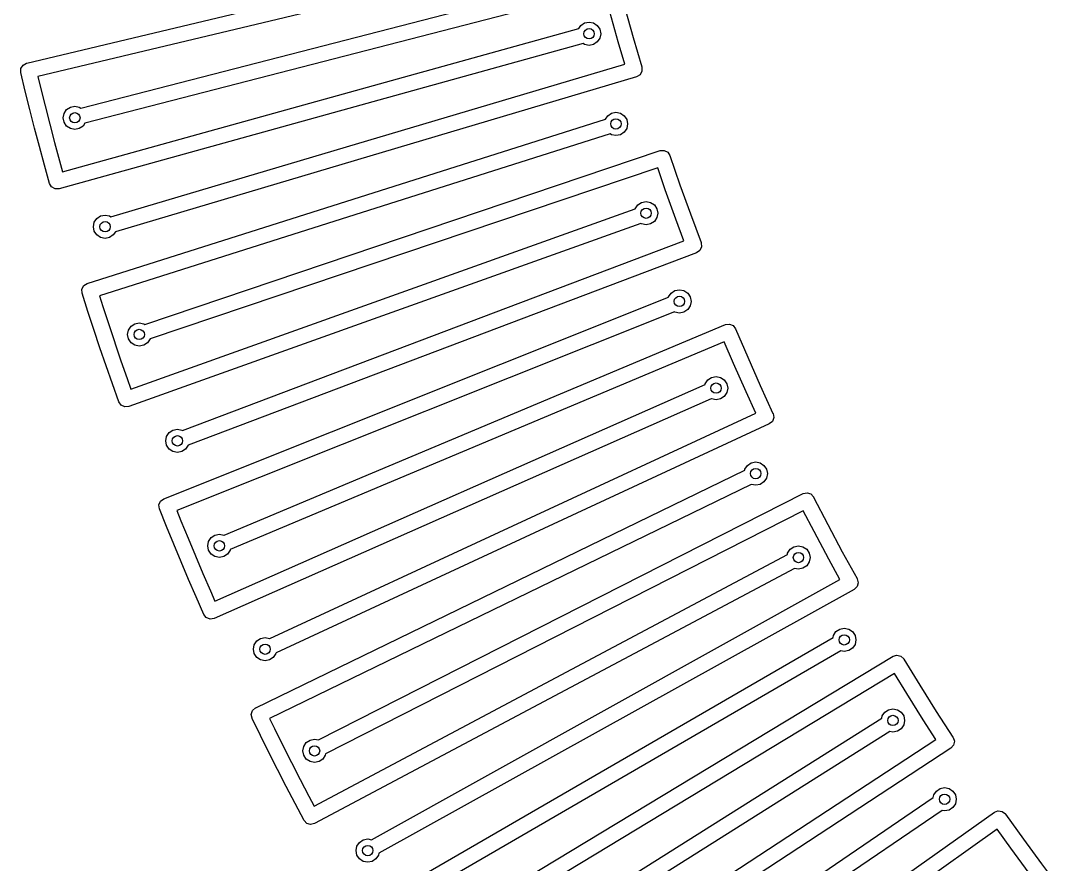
# Model space of a CAD drawing. Extents: x 97 to 314, y -170 to 213.
# Drawn here: x 114.02 to 134.06, y 102.94 to 119.21 of the extents above; entities that cross this region are included whole.
import ezdxf

# ---------------------------------------------------------------- set-up
doc = ezdxf.new("R2010")
doc.units = 0
doc.layers.add('BLACK', color=7, linetype='CONTINUOUS')

msp = doc.modelspace()

# ---------------------------------------------------------------- linework, layer by layer
at = {"layer": 'BLACK', "linetype": 'CONTINUOUS'}
for p, q in [((114.133, 118.395), (124.33, 120.832)), ((124.401, 120.54), (114.346, 118.137)), ((115.179, 117.527), (125.335, 120.15)), ((125.265, 119.822), (115.257, 117.238)), ((125.541, 118.809), (125.38, 119.387)), ((125.669, 119.466), (125.829, 118.891)), ((124.78, 119.065), (124.819, 119.123)), ((124.819, 119.123), (124.892, 119.172)), ((124.892, 119.172), (124.978, 119.189)), ((124.978, 119.189), (125.064, 119.172)), ((125.064, 119.172), (125.137, 119.123)), ((125.137, 119.123), (125.186, 119.05)), ((114.821, 116.299), (124.78, 119.065)), ((125.186, 118.878), (125.137, 118.805)), ((125.186, 119.05), (125.203, 118.964)), ((125.203, 118.964), (125.186, 118.878)), ((125.829, 118.891), (125.994, 118.322)), ((124.862, 118.776), (114.757, 115.969)), ((124.892, 118.756), (124.862, 118.776)), ((124.978, 118.739), (124.892, 118.756)), ((125.064, 118.756), (124.978, 118.739)), ((125.137, 118.805), (125.064, 118.756)), ((125.667, 118.377), (125.541, 118.809)), ((114.019, 118.214), (114.021, 118.292)), ((114.021, 118.292), (114.062, 118.358)), ((114.062, 118.358), (114.13, 118.395)), ((114.13, 118.395), (114.133, 118.395)), ((115.757, 115.43), (125.667, 118.377)), ((125.994, 118.322), (125.996, 118.319)), ((125.996, 118.319), (125.996, 118.319)), ((125.996, 118.319), (125.996, 118.319)), ((125.996, 118.319), (125.998, 118.241)), ((114.106, 117.856), (114.019, 118.214)), ((114.019, 118.214), (114.019, 118.214)), ((114.019, 118.214), (114.019, 118.214)), ((114.019, 118.214), (114.019, 118.214)), ((114.346, 118.137), (114.397, 117.928)), ((125.895, 118.132), (115.845, 115.143)), ((125.961, 118.173), (125.895, 118.132)), ((125.998, 118.241), (125.961, 118.173)), ((114.397, 117.928), (114.486, 117.572)), ((114.195, 117.499), (114.106, 117.856)), ((114.286, 117.142), (114.195, 117.499)), ((114.486, 117.572), (114.576, 117.218)), ((114.853, 117.427), (114.902, 117.5)), ((114.902, 117.5), (114.975, 117.549)), ((114.975, 117.549), (115.061, 117.566)), ((115.061, 117.566), (115.147, 117.549)), ((115.147, 117.549), (115.179, 117.527)), ((114.836, 117.341), (114.853, 117.427)), ((114.853, 117.255), (114.836, 117.341)), ((115.302, 114.144), (125.293, 117.314)), ((125.293, 117.314), (125.337, 117.381)), ((125.337, 117.381), (125.41, 117.429)), ((125.41, 117.429), (125.496, 117.447)), ((125.496, 117.447), (125.583, 117.429)), ((125.583, 117.429), (125.656, 117.381)), ((125.656, 117.381), (125.704, 117.308)), ((125.704, 117.308), (125.721, 117.222)), ((114.379, 116.785), (114.286, 117.142)), ((114.286, 117.142), (114.286, 117.142)), ((114.576, 117.218), (114.576, 117.217)), ((114.576, 117.217), (114.576, 117.216)), ((114.576, 117.216), (114.669, 116.862)), ((114.902, 117.182), (114.853, 117.255)), ((114.975, 117.133), (114.902, 117.182)), ((115.061, 117.116), (114.975, 117.133)), ((115.147, 117.133), (115.061, 117.116)), ((115.22, 117.182), (115.147, 117.133)), ((115.257, 117.238), (115.22, 117.182)), ((125.704, 117.135), (125.656, 117.062)), ((125.721, 117.222), (125.704, 117.135)), ((125.387, 117.029), (115.534, 113.903)), ((125.41, 117.014), (125.387, 117.029)), ((125.496, 116.997), (125.41, 117.014)), ((125.583, 117.014), (125.496, 116.997)), ((125.656, 117.062), (125.583, 117.014)), ((114.474, 116.429), (114.379, 116.785)), ((114.669, 116.862), (114.764, 116.508)), ((116.41, 113.355), (126.347, 116.708)), ((126.347, 116.708), (126.424, 116.713)), ((126.424, 116.713), (126.494, 116.679)), ((126.494, 116.679), (126.537, 116.614)), ((114.764, 116.508), (114.821, 116.299)), ((126.537, 116.614), (126.537, 116.611)), ((126.537, 116.611), (126.73, 116.05)), ((114.572, 116.074), (114.474, 116.429)), ((126.302, 116.376), (116.511, 113.073)), ((126.448, 115.951), (126.302, 116.376)), ((114.611, 116.007), (114.572, 116.074)), ((114.572, 116.074), (114.572, 116.074)), ((114.572, 116.074), (114.572, 116.074)), ((114.572, 116.074), (114.572, 116.074)), ((114.679, 115.969), (114.611, 116.007)), ((114.757, 115.969), (114.679, 115.969)), ((126.65, 115.386), (126.448, 115.951)), ((126.73, 116.05), (126.931, 115.489)), ((125.918, 115.659), (125.991, 115.708)), ((125.991, 115.708), (126.078, 115.725)), ((126.078, 115.725), (126.164, 115.708)), ((126.164, 115.708), (126.237, 115.659)), ((115.558, 115.447), (115.644, 115.465)), ((115.644, 115.465), (115.73, 115.447)), ((116.141, 112.103), (125.869, 115.584)), ((125.869, 115.584), (125.87, 115.586)), ((125.87, 115.586), (125.918, 115.659)), ((126.237, 115.659), (126.285, 115.586)), ((126.285, 115.586), (126.303, 115.5)), ((126.303, 115.5), (126.285, 115.414)), ((126.931, 115.489), (127.138, 114.933)), ((115.419, 115.24), (115.436, 115.326)), ((115.436, 115.326), (115.485, 115.399)), ((115.485, 115.399), (115.558, 115.447)), ((115.73, 115.447), (115.757, 115.43)), ((125.974, 115.303), (116.101, 111.77)), ((125.991, 115.292), (125.974, 115.303)), ((126.078, 115.275), (125.991, 115.292)), ((126.164, 115.292), (126.078, 115.275)), ((126.237, 115.341), (126.164, 115.292)), ((126.285, 115.414), (126.237, 115.341)), ((126.807, 114.964), (126.65, 115.386)), ((115.436, 115.153), (115.419, 115.24)), ((115.485, 115.08), (115.436, 115.153)), ((115.558, 115.032), (115.485, 115.08)), ((115.803, 115.08), (115.73, 115.032)), ((115.845, 115.143), (115.803, 115.08)), ((115.644, 115.015), (115.558, 115.032)), ((115.73, 115.032), (115.644, 115.015)), ((117.139, 111.305), (126.807, 114.964)), ((127.138, 114.933), (127.14, 114.93)), ((127.14, 114.93), (127.14, 114.93)), ((127.14, 114.93), (127.14, 114.93)), ((127.14, 114.93), (127.148, 114.852)), ((127.053, 114.736), (117.248, 111.025)), ((127.116, 114.782), (127.053, 114.736)), ((127.148, 114.852), (127.116, 114.782)), ((115.199, 114.033), (115.234, 114.102)), ((115.234, 114.102), (115.3, 114.144)), ((115.3, 114.144), (115.302, 114.144)), ((115.202, 113.956), (115.199, 114.033)), ((115.202, 113.955), (115.202, 113.956)), ((115.315, 113.605), (115.202, 113.955)), ((115.202, 113.955), (115.202, 113.955)), ((115.202, 113.955), (115.202, 113.955)), ((115.534, 113.903), (115.6, 113.697)), ((116.778, 109.989), (126.512, 113.877)), ((126.512, 113.877), (126.513, 113.885)), ((126.513, 113.885), (126.562, 113.958)), ((126.562, 113.958), (126.635, 114.007)), ((126.635, 114.007), (126.721, 114.024)), ((126.721, 114.024), (126.807, 114.007)), ((126.807, 114.007), (126.88, 113.958)), ((126.88, 113.958), (126.929, 113.885)), ((126.929, 113.885), (126.946, 113.799)), ((115.6, 113.697), (115.714, 113.349)), ((126.929, 113.713), (126.88, 113.64)), ((126.946, 113.799), (126.929, 113.713)), ((115.429, 113.255), (115.315, 113.605)), ((126.624, 113.599), (117.026, 109.765)), ((126.635, 113.591), (126.624, 113.599)), ((126.721, 113.574), (126.635, 113.591)), ((126.807, 113.591), (126.721, 113.574)), ((126.88, 113.64), (126.807, 113.591)), ((115.546, 112.905), (115.429, 113.255)), ((115.714, 113.349), (115.83, 113.002)), ((116.096, 113.246), (116.145, 113.319)), ((116.145, 113.319), (116.218, 113.368)), ((116.218, 113.368), (116.304, 113.385)), ((116.304, 113.385), (116.39, 113.368)), ((116.39, 113.368), (116.41, 113.355)), ((117.942, 109.284), (127.607, 113.349)), ((127.607, 113.349), (127.684, 113.36)), ((127.684, 113.36), (127.755, 113.33)), ((127.755, 113.33), (127.803, 113.269)), ((127.803, 113.269), (127.804, 113.266)), ((127.804, 113.266), (128.037, 112.72)), ((116.079, 113.16), (116.096, 113.246)), ((116.096, 113.074), (116.079, 113.16)), ((116.145, 113.001), (116.096, 113.074)), ((116.511, 113.073), (116.463, 113.001)), ((115.665, 112.556), (115.546, 112.905)), ((115.546, 112.905), (115.546, 112.905)), ((115.83, 113.002), (115.83, 113.001)), ((115.83, 113.001), (115.83, 113.001)), ((115.83, 113.001), (115.83, 113)), ((115.83, 113), (115.948, 112.654)), ((116.218, 112.952), (116.145, 113.001)), ((116.304, 112.935), (116.218, 112.952)), ((116.39, 112.952), (116.304, 112.935)), ((116.463, 113.001), (116.39, 112.952)), ((127.586, 113.015), (118.059, 109.008)), ((127.762, 112.601), (127.586, 113.015)), ((115.948, 112.654), (116.069, 112.308)), ((128.037, 112.72), (128.278, 112.175)), ((115.786, 112.208), (115.665, 112.556)), ((128.005, 112.053), (127.762, 112.601)), ((116.069, 112.308), (116.141, 112.103)), ((127.218, 112.21), (127.267, 112.283)), ((127.267, 112.283), (127.34, 112.332)), ((127.34, 112.332), (127.426, 112.349)), ((127.426, 112.349), (127.512, 112.332)), ((127.512, 112.332), (127.585, 112.283)), ((127.585, 112.283), (127.634, 112.21)), ((115.909, 111.861), (115.786, 112.208)), ((117.762, 108.015), (127.215, 112.195)), ((127.215, 112.195), (127.218, 112.21)), ((127.634, 112.21), (127.651, 112.124)), ((127.651, 112.124), (127.634, 112.038)), ((128.192, 111.643), (128.005, 112.053)), ((128.278, 112.175), (128.524, 111.636)), ((115.953, 111.797), (115.909, 111.861)), ((115.909, 111.861), (115.909, 111.861)), ((115.909, 111.861), (115.909, 111.861)), ((127.334, 111.92), (117.746, 107.68)), ((127.34, 111.916), (127.334, 111.92)), ((127.426, 111.899), (127.34, 111.916)), ((127.512, 111.916), (127.426, 111.899)), ((127.585, 111.965), (127.512, 111.916)), ((127.634, 112.038), (127.585, 111.965)), ((116.023, 111.764), (115.953, 111.797)), ((116.101, 111.77), (116.023, 111.764)), ((118.819, 107.293), (128.192, 111.643)), ((128.513, 111.483), (128.454, 111.434)), ((128.54, 111.556), (128.513, 111.483)), ((128.524, 111.636), (128.526, 111.633)), ((128.526, 111.633), (128.526, 111.633)), ((128.526, 111.633), (128.527, 111.633)), ((128.527, 111.633), (128.54, 111.556)), ((116.831, 111.193), (116.88, 111.266)), ((116.88, 111.266), (116.953, 111.315)), ((116.953, 111.315), (117.039, 111.332)), ((117.039, 111.332), (117.125, 111.315)), ((117.125, 111.315), (117.139, 111.305)), ((128.454, 111.434), (118.942, 107.019)), ((116.814, 111.107), (116.831, 111.193)), ((116.831, 111.021), (116.814, 111.107)), ((116.88, 110.948), (116.831, 111.021)), ((116.953, 110.899), (116.88, 110.948)), ((117.039, 110.882), (116.953, 110.899)), ((117.125, 110.899), (117.039, 110.882)), ((117.198, 110.948), (117.125, 110.899)), ((117.247, 111.021), (117.198, 110.948)), ((117.248, 111.025), (117.247, 111.021)), ((128.032, 110.634), (128.105, 110.683)), ((128.105, 110.683), (128.191, 110.7)), ((128.191, 110.7), (128.277, 110.683)), ((128.277, 110.683), (128.35, 110.634)), ((118.551, 105.953), (127.979, 110.538)), ((127.979, 110.538), (127.983, 110.561)), ((127.983, 110.561), (128.032, 110.634)), ((128.35, 110.634), (128.399, 110.561)), ((128.399, 110.561), (128.416, 110.475)), ((128.416, 110.475), (128.399, 110.389)), ((128.106, 110.267), (118.815, 105.747)), ((128.191, 110.25), (128.106, 110.267)), ((128.277, 110.267), (128.191, 110.25)), ((128.35, 110.316), (128.277, 110.267)), ((128.399, 110.389), (128.35, 110.316)), ((119.763, 105.334), (129.107, 110.09)), ((129.107, 110.09), (129.183, 110.106)), ((129.183, 110.106), (129.257, 110.082)), ((129.257, 110.082), (129.309, 110.025)), ((116.682, 109.871), (116.713, 109.942)), ((116.691, 109.794), (116.682, 109.871)), ((116.713, 109.942), (116.775, 109.989)), ((116.775, 109.989), (116.778, 109.989)), ((129.309, 110.025), (129.309, 110.021)), ((129.309, 110.021), (129.582, 109.495)), ((116.691, 109.793), (116.691, 109.794)), ((116.691, 109.794), (116.691, 109.794)), ((116.829, 109.452), (116.691, 109.793)), ((116.691, 109.793), (116.691, 109.793)), ((116.691, 109.793), (116.691, 109.793)), ((117.026, 109.765), (117.107, 109.565)), ((129.11, 109.755), (119.898, 105.066)), ((129.317, 109.356), (129.11, 109.755)), ((116.969, 109.111), (116.829, 109.452)), ((117.107, 109.565), (117.246, 109.226)), ((129.582, 109.495), (129.862, 108.968)), ((117.689, 109.24), (117.762, 109.289)), ((117.762, 109.289), (117.848, 109.306)), ((117.848, 109.306), (117.934, 109.289)), ((117.934, 109.289), (117.942, 109.284)), ((129.599, 108.826), (129.317, 109.356)), ((117.11, 108.771), (116.969, 109.111)), ((117.246, 109.226), (117.386, 108.889)), ((117.623, 109.081), (117.64, 109.167)), ((117.64, 108.995), (117.623, 109.081)), ((117.64, 109.167), (117.689, 109.24)), ((128.856, 109.015), (128.929, 109.063)), ((128.929, 109.063), (129.016, 109.08)), ((129.016, 109.08), (129.102, 109.063)), ((129.102, 109.063), (129.175, 109.015)), ((117.386, 108.889), (117.387, 108.888)), ((117.387, 108.888), (117.387, 108.887)), ((117.387, 108.887), (117.53, 108.55)), ((117.689, 108.922), (117.64, 108.995)), ((117.762, 108.873), (117.689, 108.922)), ((117.848, 108.856), (117.762, 108.873)), ((117.934, 108.873), (117.848, 108.856)), ((118.007, 108.922), (117.934, 108.873)), ((118.056, 108.995), (118.007, 108.922)), ((118.059, 109.008), (118.056, 108.995)), ((119.676, 104.055), (128.802, 108.912)), ((128.802, 108.912), (128.808, 108.942)), ((128.808, 108.942), (128.856, 109.015)), ((129.175, 109.015), (129.223, 108.942)), ((129.223, 108.942), (129.241, 108.855)), ((129.241, 108.855), (129.223, 108.769)), ((129.862, 108.968), (130.147, 108.448)), ((117.254, 108.432), (117.11, 108.771)), ((128.94, 108.645), (119.684, 103.72)), ((129.016, 108.63), (128.94, 108.645)), ((129.102, 108.648), (129.016, 108.63)), ((129.175, 108.696), (129.102, 108.648)), ((129.223, 108.769), (129.175, 108.696)), ((129.815, 108.431), (129.599, 108.826)), ((117.53, 108.55), (117.675, 108.214)), ((130.147, 108.448), (130.149, 108.446)), ((130.149, 108.446), (130.149, 108.446)), ((130.149, 108.446), (130.149, 108.445)), ((130.149, 108.445), (130.168, 108.37)), ((117.4, 108.094), (117.254, 108.432)), ((120.78, 103.41), (129.815, 108.431)), ((130.147, 108.295), (130.091, 108.241)), ((130.168, 108.37), (130.147, 108.295)), ((117.548, 107.757), (117.4, 108.094)), ((117.675, 108.214), (117.762, 108.015)), ((130.091, 108.241), (120.924, 103.147)), ((117.548, 107.756), (117.548, 107.757)), ((117.548, 107.757), (117.548, 107.757)), ((117.597, 107.696), (117.548, 107.756)), ((117.548, 107.756), (117.548, 107.756)), ((117.669, 107.668), (117.597, 107.696)), ((117.746, 107.68), (117.669, 107.668)), ((129.74, 107.425), (129.813, 107.474)), ((129.813, 107.474), (129.899, 107.491)), ((129.899, 107.491), (129.985, 107.474)), ((129.985, 107.474), (130.058, 107.425)), ((118.522, 107.172), (118.571, 107.245)), ((118.571, 107.245), (118.644, 107.294)), ((118.644, 107.294), (118.73, 107.311)), ((118.73, 107.311), (118.816, 107.294)), ((118.816, 107.294), (118.819, 107.293)), ((120.612, 102.056), (129.683, 107.315)), ((129.683, 107.315), (129.691, 107.352)), ((129.691, 107.352), (129.74, 107.425)), ((130.058, 107.425), (130.107, 107.352)), ((130.107, 107.352), (130.124, 107.266)), ((130.124, 107.266), (130.107, 107.18)), ((118.505, 107.086), (118.522, 107.172)), ((118.522, 107), (118.505, 107.086)), ((129.832, 107.054), (120.89, 101.87)), ((129.899, 107.041), (129.832, 107.054)), ((129.985, 107.058), (129.899, 107.041)), ((130.058, 107.107), (129.985, 107.058)), ((130.107, 107.18), (130.058, 107.107)), ((118.571, 106.927), (118.522, 107)), ((118.644, 106.878), (118.571, 106.927)), ((118.73, 106.861), (118.644, 106.878)), ((118.816, 106.878), (118.73, 106.861)), ((118.889, 106.927), (118.816, 106.878)), ((118.938, 107), (118.889, 106.927)), ((118.942, 107.019), (118.938, 107)), ((121.864, 101.525), (130.84, 106.949)), ((130.84, 106.949), (130.915, 106.971)), ((130.915, 106.971), (130.99, 106.952)), ((130.99, 106.952), (131.046, 106.898)), ((131.046, 106.898), (131.047, 106.895)), ((131.047, 106.895), (131.357, 106.39)), ((130.868, 106.615), (122.02, 101.268)), ((131.103, 106.232), (130.868, 106.615)), ((131.357, 106.39), (131.674, 105.885)), ((131.422, 105.724), (131.103, 106.232)), ((118.464, 105.828), (118.489, 105.901)), ((118.489, 105.901), (118.548, 105.952)), ((118.548, 105.952), (118.551, 105.953)), ((130.631, 105.797), (130.68, 105.87)), ((130.68, 105.87), (130.753, 105.919)), ((130.753, 105.919), (130.839, 105.936)), ((130.839, 105.936), (130.925, 105.919)), ((130.925, 105.919), (130.998, 105.87)), ((130.998, 105.87), (131.047, 105.797)), ((131.674, 105.885), (131.996, 105.387)), ((118.479, 105.752), (118.464, 105.828)), ((118.479, 105.751), (118.479, 105.752)), ((118.479, 105.752), (118.479, 105.752)), ((118.641, 105.421), (118.479, 105.751)), ((118.479, 105.751), (118.479, 105.751)), ((118.479, 105.751), (118.479, 105.751)), ((118.815, 105.747), (118.91, 105.554)), ((121.873, 100.245), (130.622, 105.752)), ((130.622, 105.752), (130.631, 105.797)), ((131.047, 105.797), (131.064, 105.711)), ((131.064, 105.711), (131.047, 105.625)), ((131.667, 105.346), (131.422, 105.724)), ((118.91, 105.554), (119.073, 105.225)), ((130.781, 105.497), (121.905, 99.9109)), ((130.839, 105.486), (130.781, 105.497)), ((130.925, 105.503), (130.839, 105.486)), ((130.998, 105.552), (130.925, 105.503)), ((131.047, 105.625), (130.998, 105.552)), ((118.805, 105.091), (118.641, 105.421)), ((119.477, 105.21), (119.525, 105.283)), ((119.525, 105.283), (119.598, 105.332)), ((119.598, 105.332), (119.684, 105.349)), ((119.684, 105.349), (119.763, 105.334)), ((123.018, 99.6805), (131.667, 105.346)), ((131.996, 105.387), (131.999, 105.385)), ((131.999, 105.385), (131.999, 105.385)), ((131.999, 105.385), (131.999, 105.384)), ((131.999, 105.384), (132.023, 105.311)), ((132.023, 105.311), (132.008, 105.235)), ((118.971, 104.762), (118.805, 105.091)), ((119.073, 105.225), (119.238, 104.899)), ((119.459, 105.124), (119.477, 105.21)), ((119.477, 105.038), (119.459, 105.124)), ((119.525, 104.965), (119.477, 105.038)), ((119.892, 105.038), (119.844, 104.965)), ((119.898, 105.066), (119.892, 105.038)), ((131.956, 105.177), (123.183, 99.4295)), ((132.008, 105.235), (131.956, 105.177)), ((119.238, 104.899), (119.238, 104.898)), ((119.238, 104.898), (119.239, 104.897)), ((119.239, 104.897), (119.406, 104.572)), ((119.598, 104.916), (119.525, 104.965)), ((119.684, 104.899), (119.598, 104.916)), ((119.771, 104.916), (119.684, 104.899)), ((119.844, 104.965), (119.771, 104.916)), ((119.139, 104.434), (118.971, 104.762)), ((119.406, 104.572), (119.575, 104.247)), ((119.309, 104.108), (119.139, 104.434)), ((119.575, 104.247), (119.676, 104.055)), ((131.616, 104.223), (131.627, 104.276)), ((131.627, 104.276), (131.676, 104.349)), ((131.676, 104.349), (131.749, 104.398)), ((131.749, 104.398), (131.835, 104.415)), ((131.835, 104.415), (131.921, 104.398)), ((131.921, 104.398), (131.994, 104.349)), ((131.994, 104.349), (132.043, 104.276)), ((132.043, 104.276), (132.06, 104.19)), ((119.481, 103.782), (119.309, 104.108)), ((122.952, 98.3185), (131.616, 104.223)), ((132.043, 104.104), (131.994, 104.031)), ((132.06, 104.19), (132.043, 104.104)), ((131.786, 103.975), (123.242, 98.1537)), ((124.238, 97.8795), (132.797, 103.942)), ((131.835, 103.965), (131.786, 103.975)), ((131.921, 103.982), (131.835, 103.965)), ((131.994, 104.031), (131.921, 103.982)), ((132.797, 103.942), (132.859, 103.965)), ((132.859, 103.965), (132.87, 103.969)), ((132.87, 103.969), (132.87, 103.969)), ((132.87, 103.969), (132.946, 103.956)), ((132.946, 103.956), (133.006, 103.907)), ((133.006, 103.907), (133.007, 103.903)), ((133.007, 103.903), (133.353, 103.422)), ((119.482, 103.782), (119.481, 103.782)), ((119.535, 103.725), (119.482, 103.782)), ((119.482, 103.782), (119.482, 103.782)), ((119.609, 103.702), (119.535, 103.725)), ((119.684, 103.72), (119.609, 103.702)), ((132.849, 103.611), (124.413, 97.6361)), ((133.111, 103.246), (132.849, 103.611)), ((120.484, 103.199), (120.501, 103.285)), ((120.501, 103.285), (120.55, 103.358)), ((120.55, 103.358), (120.623, 103.407)), ((120.623, 103.407), (120.709, 103.424)), ((120.709, 103.424), (120.78, 103.41)), ((133.466, 102.763), (133.111, 103.246)), ((133.353, 103.422), (133.706, 102.941)), ((120.501, 103.113), (120.484, 103.199)), ((120.55, 103.04), (120.501, 103.113)), ((120.623, 102.991), (120.55, 103.04)), ((120.868, 103.04), (120.795, 102.991)), ((120.917, 103.113), (120.868, 103.04)), ((120.924, 103.147), (120.917, 103.113)), ((120.709, 102.974), (120.623, 102.991)), ((120.795, 102.991), (120.709, 102.974)), ((133.706, 102.941), (134.064, 102.468))]:
    msp.add_line(p, q, dxfattribs=at)
at = {"layer": 'BLACK'}
for centre in [(124.978, 118.964), (115.061, 117.341), (125.496, 117.222), (126.078, 115.5), (115.644, 115.24), (126.721, 113.799), (116.304, 113.16), (127.426, 112.124), (117.039, 111.107), (128.191, 110.475), (117.848, 109.081), (129.016, 108.855), (129.899, 107.266), (118.73, 107.086), (130.839, 105.711), (119.684, 105.124), (131.835, 104.19), (120.709, 103.199)]:
    msp.add_circle(centre, 0.1, dxfattribs=at)

doc.saveas('drawing.dxf')
